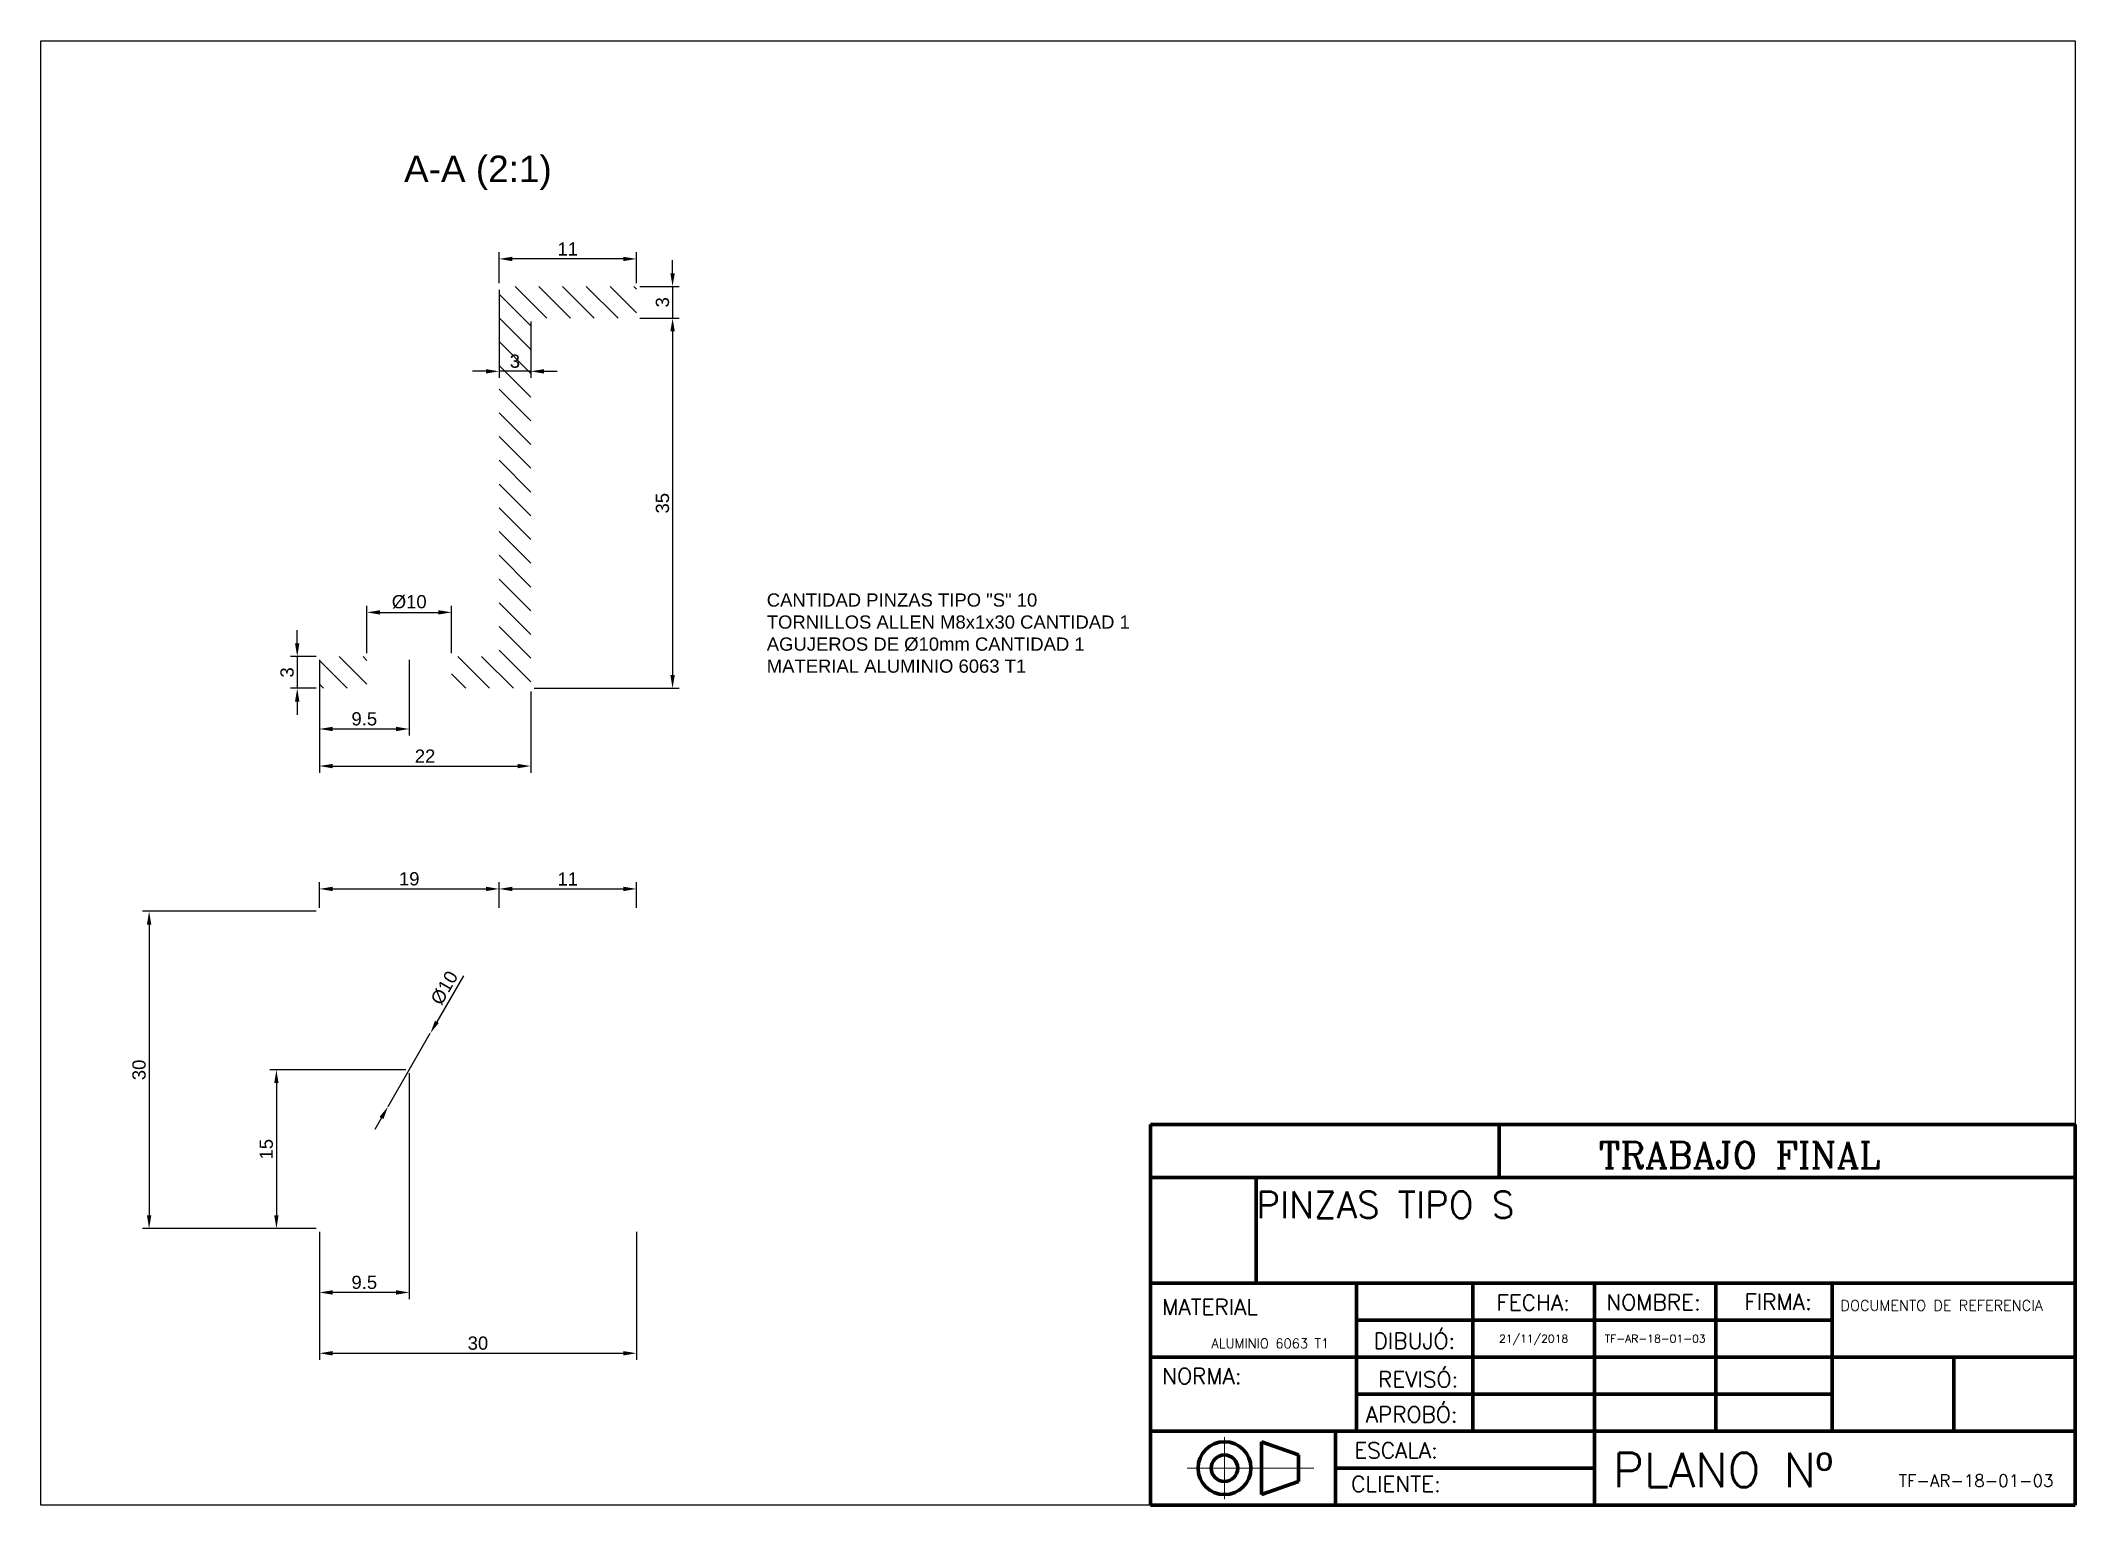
# Paper-space layout 'Presentación1' of a CAD drawing. Header units: millimetres. Extents: x 17 to 402, y -10 to 267.
import ezdxf
from ezdxf.enums import TextEntityAlignment as Align

# ---------------------------------------------------------------- set-up
doc = ezdxf.new("R2010")
doc.units = ezdxf.units.MM
doc.linetypes.add('CENTRO', pattern=[50.8, 31.75, -6.35, 6.35, -6.35])
for name, color, linetype in [('ATRIBUTO', 4, 'Continuous'), ('cotas', 7, 'Continuous'), ('TEXTO', 6, 'Continuous')]:
    doc.layers.add(name, color=color, linetype=linetype)
for name, color, linetype, lineweight in [('LINEA AUXILIAR', 7, 'CENTRO', 15), ('MD_Anotación', 7, 'Continuous', 25), ('MD_Sombreado', 7, 'Continuous', 25), ('ROTULO', 7, 'Continuous', 158)]:
    doc.layers.add(name, color=color, linetype=linetype, lineweight=lineweight)
doc.styles.add('ROMANC', font='romanc.shx')
doc.styles.add('ROMANS', font='romans.shx')
doc.styles.get("Standard").update_dxf_attribs({"font": 'arial.ttf'})
doc.dimstyles.new('ISO-25', dxfattribs={"dimtxt": 2.5, "dimasz": 2.5, "dimexe": 1.25, "dimexo": 0.625, "dimtad": 1, "dimtxsty": 'Standard', "dimcen": 2.5, "dimadec": 0, "dimazin": 0, "dimtfac": 1, "dimtmove": 0, "dimatfit": 3, "dimfxl": 1, "dimarcsym": 0})

# ---------------------------------------------------------------- blocks, each defined once
blk = doc.blocks.new('ROTULO ACAD JIG2')
at = {"layer": 'LINEA AUXILIAR'}
for p, q in [((-161, 1.11), (-161, 12.88)), ((-144.12, 7), (-168.07, 7))]:
    blk.add_line(p, q, dxfattribs=at)
at = {"layer": 'ROTULO'}
for p, q in [((-175, 72), (0, 72)), ((-175, 0), (-175, 72)), ((-109, 62), (-109, 72)), ((0, 72), (0, 0)), ((-175, 62), (0, 62)), ((-155, 42), (-155, 62)), ((0, 42), (-175, 42)), ((-136, 14), (-136, 42)), ((-114, 14), (-114, 42)), ((-91, 14), (-91, 42)), ((-68, 14), (-68, 42)), ((-46, 42), (-46, 14)), ((-46, 35), (-136, 35)), ((0, 28), (-175, 28)), ((-23, 28), (-23, 14)), ((-46, 21), (-136, 21)), ((0, 14), (-175, 14)), ((-154, 2), (-154, 12)), ((-154, 12), (-147, 9.5)), ((-140, 0), (-140, 14)), ((-91, 0), (-91, 14)), ((-147, 4.5), (-147, 9.5)), ((-154, 2), (-147, 4.5)), ((-91, 7), (-140, 7)), ((0, 0), (-175, 0))]:
    blk.add_line(p, q, dxfattribs=at)
for radius in [5, 2.5]:
    blk.add_circle((-161, 7), radius, dxfattribs=at)
at = {"layer": 'ATRIBUTO', "style": 'ROMANS'}
for tag, p, height in [('DESIGN_1', (-155, 54.32), 5), ('DESIGN_2', (-155, 44.11), 5), ('MATERIAL', (-163.48, 29.7), 2.5), ('REFERENCIA', (-31.27, 29.68), 2.5), ('NORMA', (-162.56, 16.38), 2.5), ('ESCALA', (-109.41, 8.83), 2.5), ('PLANO', (-33.42, 3.49), 6.5), ('CLIENTE', (-109.79, 2.64), 2.5)]:
    blk.add_attdef(tag, p, '', height=height, dxfattribs=at)
for tag, p in [('FECHA_DIB', (-102.5, 31.5)), ('DIBUJÓ', (-79.5, 31.5)), ('FECHA_REV', (-102.5, 24.5)), ('REVISÓ', (-79.5, 24.5)), ('APROBÓ', (-79.5, 17.5)), ('FECHA_APP', (-102.5, 17.5))]:
    blk.add_attdef(tag, text='', height=2.5, dxfattribs=at).set_placement(p, align=Align.MIDDLE_CENTER)
at = {"layer": 'TEXTO'}
for s, height, style, p in [('TRABAJO FINAL', 5, 'ROMANC', (-90.18, 63.72)), ('MATERIAL', 3, 'ROMANS', (-172.79, 36)), ('FECHA:', 3, 'ROMANS', (-109.51, 36.81)), ('NOMBRE:', 3, 'ROMANS', (-88.74, 36.88)), ('FIRMA:', 3, 'ROMANS', (-62.59, 36.95)), ('DOCUMENTO DE REFERENCIA', 2, 'ROMANS', (-44.43, 36.78)), ('DIBUJÓ:', 3, 'ROMANS', (-132.77, 29.58)), ('NORMA:', 3, 'ROMANS', (-172.79, 22.92)), ('REVISÓ:', 3, 'ROMANS', (-131.93, 22.3)), ('APROBÓ:', 3, 'ROMANS', (-134.25, 15.67)), ('ESCALA:', 3, 'ROMANS', (-136.43, 8.87)), ('PLANO Nº', 6.5, 'ROMANS', (-87.5, 3.43)), ('CLIENTE:', 3, 'ROMANS', (-137.03, 2.5))]:
    blk.add_text(s, height=height, dxfattribs=dict(at, style=style)).set_placement(p)
blk = doc.blocks.new('*D10')
at = {"color": 0, "lineweight": -2, "transparency": 16777216}
for p, q in [((70.23, 102.97), (70.23, 107.82)), ((104.23, 102.97), (104.23, 107.82)), ((72.73, 106.57), (101.73, 106.57))]:
    blk.add_line(p, q, dxfattribs=at)
at = {"color": 0, "transparency": 16777216}
for points in [[(72.73, 106.99), (72.73, 106.16), (70.23, 106.57)], [(101.73, 106.99), (101.73, 106.16), (104.23, 106.57)]]:
    blk.add_solid(points, dxfattribs=at)
at = {"layer": 'Defpoints', "color": 0, "transparency": 16777216}
for p in [(104.23, 106.57), (70.23, 102.34), (104.23, 102.34)]:
    blk.add_point(p, dxfattribs=at)
at = {"color": 0, "transparency": 16777216, "insert": (87.23, 108.47), "char_height": 2.5, "attachment_point": 5}
blk.add_mtext('19', dxfattribs=at)
blk = doc.blocks.new('*D11')
at = {"color": 0, "lineweight": -2, "transparency": 16777216}
for p, q in [((104.23, 102.97), (104.23, 107.82)), ((130.23, 102.97), (130.23, 107.82)), ((106.73, 106.57), (127.73, 106.57))]:
    blk.add_line(p, q, dxfattribs=at)
at = {"color": 0, "transparency": 16777216}
for points in [[(106.73, 106.99), (106.73, 106.16), (104.23, 106.57)], [(127.73, 106.99), (127.73, 106.16), (130.23, 106.57)]]:
    blk.add_solid(points, dxfattribs=at)
at = {"layer": 'Defpoints', "color": 0, "transparency": 16777216}
for p in [(130.23, 106.57), (104.23, 102.34), (130.23, 102.34)]:
    blk.add_point(p, dxfattribs=at)
at = {"color": 0, "transparency": 16777216, "insert": (117.23, 108.45), "char_height": 2.5, "attachment_point": 5}
blk.add_mtext('11', dxfattribs=at)
blk = doc.blocks.new('*D18')
at = {"color": 0, "lineweight": -2, "transparency": 16777216}
for p, q in [((137.06, 223.02), (137.06, 225.52)), ((130.85, 220.52), (138.31, 220.52)), ((137.06, 220.52), (137.06, 214.52)), ((130.85, 214.52), (138.31, 214.52)), ((137.06, 212.02), (137.06, 209.52))]:
    blk.add_line(p, q, dxfattribs=at)
at = {"color": 0, "transparency": 16777216}
for points in [[(136.65, 223.02), (137.48, 223.02), (137.06, 220.52)], [(136.65, 212.02), (137.48, 212.02), (137.06, 214.52)]]:
    blk.add_solid(points, dxfattribs=at)
at = {"layer": 'Defpoints', "color": 0, "transparency": 16777216}
for p in [(130.23, 220.52), (130.23, 214.52), (137.06, 214.52)]:
    blk.add_point(p, dxfattribs=at)
at = {"color": 0, "transparency": 16777216, "insert": (135.16, 217.52), "char_height": 2.5, "attachment_point": 5, "rotation": 90}
blk.add_mtext('3', dxfattribs=at)
blk = doc.blocks.new('*D19')
at = {"color": 0, "lineweight": -2, "transparency": 16777216}
for p, q in [((130.85, 214.52), (138.31, 214.52)), ((137.06, 212.02), (137.06, 147.02)), ((110.85, 144.52), (138.31, 144.52))]:
    blk.add_line(p, q, dxfattribs=at)
at = {"color": 0, "transparency": 16777216}
for points in [[(136.65, 212.02), (137.48, 212.02), (137.06, 214.52)], [(136.65, 147.02), (137.48, 147.02), (137.06, 144.52)]]:
    blk.add_solid(points, dxfattribs=at)
at = {"layer": 'Defpoints', "color": 0, "transparency": 16777216}
for p in [(130.23, 214.52), (110.23, 144.52), (137.06, 144.52)]:
    blk.add_point(p, dxfattribs=at)
at = {"color": 0, "transparency": 16777216, "insert": (135.16, 179.52), "char_height": 2.5, "attachment_point": 5, "rotation": 90}
blk.add_mtext('35', dxfattribs=at)
blk = doc.blocks.new('*D20')
at = {"color": 0, "lineweight": -2, "transparency": 16777216}
for p, q in [((104.23, 221.14), (104.23, 226.98)), ((127.73, 225.73), (106.73, 225.73)), ((130.23, 221.14), (130.23, 226.98))]:
    blk.add_line(p, q, dxfattribs=at)
at = {"color": 0, "transparency": 16777216}
for points in [[(106.73, 226.14), (106.73, 225.31), (104.23, 225.73)], [(127.73, 226.14), (127.73, 225.31), (130.23, 225.73)]]:
    blk.add_solid(points, dxfattribs=at)
at = {"layer": 'Defpoints', "color": 0, "transparency": 16777216}
for p in [(104.23, 225.73), (104.23, 220.52), (130.23, 220.52)]:
    blk.add_point(p, dxfattribs=at)
at = {"color": 0, "transparency": 16777216, "insert": (117.23, 227.61), "char_height": 2.5, "attachment_point": 5}
blk.add_mtext('11', dxfattribs=at)
blk = doc.blocks.new('*D21')
at = {"color": 0, "lineweight": -2, "transparency": 16777216}
for p, q in [((104.23, 219.89), (104.23, 203.22)), ((110.23, 213.89), (110.23, 203.22)), ((101.73, 204.47), (99.23, 204.47)), ((110.23, 204.47), (104.23, 204.47)), ((112.73, 204.47), (115.23, 204.47))]:
    blk.add_line(p, q, dxfattribs=at)
at = {"color": 0, "transparency": 16777216}
for points in [[(101.73, 204.88), (101.73, 204.05), (104.23, 204.47)], [(112.73, 204.88), (112.73, 204.05), (110.23, 204.47)]]:
    blk.add_solid(points, dxfattribs=at)
at = {"layer": 'Defpoints', "color": 0, "transparency": 16777216}
for p in [(104.23, 220.52), (110.23, 214.52), (104.23, 204.47)]:
    blk.add_point(p, dxfattribs=at)
at = {"color": 0, "transparency": 16777216, "insert": (107.23, 206.37), "char_height": 2.5, "attachment_point": 5}
blk.add_mtext('3', dxfattribs=at)
blk = doc.blocks.new('*D23')
at = {"color": 0, "lineweight": -2, "transparency": 16777216}
for p, q in [((66.04, 153.02), (66.04, 155.52)), ((69.6, 150.52), (64.79, 150.52)), ((66.04, 150.52), (66.04, 144.52)), ((69.6, 144.52), (64.79, 144.52)), ((66.04, 142.02), (66.04, 139.52))]:
    blk.add_line(p, q, dxfattribs=at)
at = {"color": 0, "transparency": 16777216}
for points in [[(65.62, 153.02), (66.45, 153.02), (66.04, 150.52)], [(65.62, 142.02), (66.45, 142.02), (66.04, 144.52)]]:
    blk.add_solid(points, dxfattribs=at)
at = {"layer": 'Defpoints', "color": 0, "transparency": 16777216}
for p in [(70.23, 150.52), (66.04, 144.52), (70.23, 144.52)]:
    blk.add_point(p, dxfattribs=at)
at = {"color": 0, "transparency": 16777216, "insert": (64.13, 147.52), "char_height": 2.5, "attachment_point": 5, "rotation": 90}
blk.add_mtext('3', dxfattribs=at)
blk = doc.blocks.new('*D24')
at = {"layer": 'cotas', "color": 0, "lineweight": -2, "transparency": 16777216}
for p, q in [((70.23, 149.89), (70.23, 135.57)), ((87.23, 149.89), (87.23, 135.57)), ((72.73, 136.82), (84.73, 136.82))]:
    blk.add_line(p, q, dxfattribs=at)
at = {"layer": 'cotas', "color": 0, "transparency": 16777216}
for points in [[(72.73, 137.24), (72.73, 136.41), (70.23, 136.82)], [(84.73, 137.24), (84.73, 136.41), (87.23, 136.82)]]:
    blk.add_solid(points, dxfattribs=at)
at = {"layer": 'Defpoints', "color": 0, "transparency": 16777216}
for p in [(70.23, 150.52), (87.23, 150.52), (87.23, 136.82)]:
    blk.add_point(p, dxfattribs=at)
at = {"layer": 'cotas', "color": 0, "transparency": 16777216, "insert": (78.73, 138.73), "char_height": 2.5, "attachment_point": 5}
blk.add_mtext('9.5', dxfattribs=at)
blk = doc.blocks.new('*D25')
at = {"layer": 'cotas', "color": 0, "lineweight": -2, "transparency": 16777216}
for p, q in [((79.23, 151.14), (79.23, 160.13)), ((81.73, 158.88), (92.73, 158.88)), ((95.23, 151.14), (95.23, 160.13))]:
    blk.add_line(p, q, dxfattribs=at)
at = {"layer": 'cotas', "color": 0, "transparency": 16777216}
for points in [[(81.73, 159.29), (81.73, 158.46), (79.23, 158.88)], [(92.73, 159.29), (92.73, 158.46), (95.23, 158.88)]]:
    blk.add_solid(points, dxfattribs=at)
at = {"layer": 'Defpoints', "color": 0, "transparency": 16777216}
for p in [(95.23, 158.88), (79.23, 150.52), (95.23, 150.52)]:
    blk.add_point(p, dxfattribs=at)
at = {"layer": 'cotas', "color": 0, "transparency": 16777216, "insert": (87.23, 160.85), "char_height": 2.5, "attachment_point": 5}
blk.add_mtext('%%C10', dxfattribs=at)
blk = doc.blocks.new('*D26')
at = {"layer": 'cotas', "color": 0, "lineweight": -2, "transparency": 16777216}
for p, q in [((70.23, 143.89), (70.23, 128.56)), ((110.23, 143.89), (110.23, 128.56)), ((72.73, 129.81), (107.73, 129.81))]:
    blk.add_line(p, q, dxfattribs=at)
at = {"layer": 'cotas', "color": 0, "transparency": 16777216}
for points in [[(72.73, 130.22), (72.73, 129.39), (70.23, 129.81)], [(107.73, 130.22), (107.73, 129.39), (110.23, 129.81)]]:
    blk.add_solid(points, dxfattribs=at)
at = {"layer": 'Defpoints', "color": 0, "transparency": 16777216}
for p in [(70.23, 144.52), (110.23, 144.52), (110.23, 129.81)]:
    blk.add_point(p, dxfattribs=at)
at = {"layer": 'cotas', "color": 0, "transparency": 16777216, "insert": (90.23, 131.69), "char_height": 2.5, "attachment_point": 5}
blk.add_mtext('22', dxfattribs=at)
blk = doc.blocks.new('*D27')
at = {"layer": 'cotas', "color": 0, "lineweight": -2, "transparency": 16777216}
for p, q in [((69.6, 102.34), (36.76, 102.34)), ((38.01, 99.84), (38.01, 44.84)), ((69.6, 42.34), (36.76, 42.34))]:
    blk.add_line(p, q, dxfattribs=at)
at = {"layer": 'cotas', "color": 0, "transparency": 16777216}
for points in [[(37.6, 99.84), (38.43, 99.84), (38.01, 102.34)], [(37.6, 44.84), (38.43, 44.84), (38.01, 42.34)]]:
    blk.add_solid(points, dxfattribs=at)
at = {"layer": 'Defpoints', "color": 0, "transparency": 16777216}
for p in [(70.23, 102.34), (38.01, 42.34), (70.23, 42.34)]:
    blk.add_point(p, dxfattribs=at)
at = {"layer": 'cotas', "color": 0, "transparency": 16777216, "insert": (36.11, 72.34), "char_height": 2.5, "attachment_point": 5, "rotation": 90}
blk.add_mtext('30', dxfattribs=at)
blk = doc.blocks.new('*D28')
at = {"layer": 'cotas', "color": 0, "lineweight": -2, "transparency": 16777216}
for p, q in [((86.6, 72.34), (60.85, 72.34)), ((62.1, 69.84), (62.1, 44.84)), ((69.6, 42.34), (60.85, 42.34))]:
    blk.add_line(p, q, dxfattribs=at)
at = {"layer": 'cotas', "color": 0, "transparency": 16777216}
for points in [[(61.68, 69.84), (62.51, 69.84), (62.1, 72.34)], [(61.68, 44.84), (62.51, 44.84), (62.1, 42.34)]]:
    blk.add_solid(points, dxfattribs=at)
at = {"layer": 'Defpoints', "color": 0, "transparency": 16777216}
for p in [(87.23, 72.34), (62.1, 42.34), (70.23, 42.34)]:
    blk.add_point(p, dxfattribs=at)
at = {"layer": 'cotas', "color": 0, "transparency": 16777216, "insert": (60.19, 57.34), "char_height": 2.5, "attachment_point": 5, "rotation": 90}
blk.add_mtext('15', dxfattribs=at)
blk = doc.blocks.new('*D29')
at = {"layer": 'cotas', "color": 0, "lineweight": -2, "transparency": 16777216}
for p, q in [((97.49, 90.14), (92.47, 81.44)), ((83.23, 65.42), (91.22, 79.27)), ((81.98, 63.25), (80.73, 61.08))]:
    blk.add_line(p, q, dxfattribs=at)
at = {"layer": 'cotas', "color": 0, "transparency": 16777216}
for points in [[(92.11, 81.65), (92.83, 81.23), (91.22, 79.27)], [(81.62, 63.46), (82.34, 63.04), (83.23, 65.42)]]:
    blk.add_solid(points, dxfattribs=at)
at = {"layer": 'Defpoints', "color": 0, "transparency": 16777216}
for p in [(91.22, 79.27), (83.23, 65.42)]:
    blk.add_point(p, dxfattribs=at)
at = {"layer": 'cotas', "color": 0, "transparency": 16777216, "insert": (93.9, 87.86), "char_height": 2.5, "attachment_point": 5, "rotation": 60.0105}
blk.add_mtext('%%C10', dxfattribs=at)
blk = doc.blocks.new('*D30')
at = {"layer": 'cotas', "color": 0, "lineweight": -2, "transparency": 16777216}
for p, q in [((87.23, 71.72), (87.23, 29)), ((70.23, 41.72), (70.23, 29)), ((84.73, 30.25), (72.73, 30.25))]:
    blk.add_line(p, q, dxfattribs=at)
at = {"layer": 'cotas', "color": 0, "transparency": 16777216}
for points in [[(72.73, 30.67), (72.73, 29.83), (70.23, 30.25)], [(84.73, 30.67), (84.73, 29.83), (87.23, 30.25)]]:
    blk.add_solid(points, dxfattribs=at)
at = {"layer": 'Defpoints', "color": 0, "transparency": 16777216}
for p in [(87.23, 72.34), (70.23, 42.34), (70.23, 30.25)]:
    blk.add_point(p, dxfattribs=at)
at = {"layer": 'cotas', "color": 0, "transparency": 16777216, "insert": (78.73, 32.15), "char_height": 2.5, "attachment_point": 5}
blk.add_mtext('9.5', dxfattribs=at)
blk = doc.blocks.new('*D31')
at = {"layer": 'cotas', "color": 0, "lineweight": -2, "transparency": 16777216}
for p, q in [((70.23, 41.72), (70.23, 17.5)), ((130.23, 41.72), (130.23, 17.5)), ((72.73, 18.75), (127.73, 18.75))]:
    blk.add_line(p, q, dxfattribs=at)
at = {"layer": 'cotas', "color": 0, "transparency": 16777216}
for points in [[(72.73, 19.16), (72.73, 18.33), (70.23, 18.75)], [(127.73, 19.16), (127.73, 18.33), (130.23, 18.75)]]:
    blk.add_solid(points, dxfattribs=at)
at = {"layer": 'Defpoints', "color": 0, "transparency": 16777216}
for p in [(70.23, 42.34), (130.23, 42.34), (130.23, 18.75)]:
    blk.add_point(p, dxfattribs=at)
at = {"layer": 'cotas', "color": 0, "transparency": 16777216, "insert": (100.23, 20.65), "char_height": 2.5, "attachment_point": 5}
blk.add_mtext('30', dxfattribs=at)

psp = doc.layouts.new('Presentación1')

# ---------------------------------------------------------------- hatches: boundary and pattern name
at = {"layer": 'MD_Sombreado'}
h = psp.add_hatch(dxfattribs=at)
h.set_pattern_fill('ANSI31', color=256, angle=90, style=0)
h.paths.add_polyline_path([(79.226, 144.515), (79.226, 150.515), (70.226, 150.515), (70.226, 144.515)], flags=0)
h.paths.add_polyline_path([(130.226, 214.515), (130.226, 220.515), (104.226, 220.515), (104.226, 150.515), (95.226, 150.515), (95.226, 144.515), (110.226, 144.515), (110.226, 214.515)], flags=0)

# ---------------------------------------------------------------- linework, layer by layer
psp.add_lwpolyline([(17.507, 267.001), (402.498, 266.954), (402.498, -9.99), (17.495, -10.007)], close=True)

# ---------------------------------------------------------------- block references
at = {"layer": 'cotas'}
ref = psp.add_blockref('ROTULO ACAD JIG2', (402.498, -9.99), dxfattribs=at)
ref.add_attrib('DIBUJÓ', 'TF-AR-18-01-03', dxfattribs={"layer": 'ATRIBUTO', "height": 1.5, "style": 'ROMANS'}).set_placement((322.998, 21.51), align=Align.MIDDLE_CENTER)
ref.add_attrib('FECHA_DIB', '21/11/2018', dxfattribs={"layer": 'ATRIBUTO', "height": 1.5, "style": 'ROMANS'}).set_placement((299.998, 21.51), align=Align.MIDDLE_CENTER)
ref.add_attrib('DESIGN_1', 'PINZAS TIPO S', (247.498, 44.33), dxfattribs={"layer": 'ATRIBUTO', "height": 5, "style": 'ROMANS'})
ref.add_attrib('MATERIAL', 'ALUMINIO 6063 T1', (239.021, 19.711), dxfattribs={"layer": 'ATRIBUTO', "height": 1.8, "style": 'ROMANS'})
ref.add_attrib('PLANO', 'TF-AR-18-01-03', (369.081, -6.501), dxfattribs={"layer": 'ATRIBUTO', "height": 2.3, "style": 'ROMANS'})

# ---------------------------------------------------------------- texts
at = {"insert": (154.888, 162.466), "char_height": 2.5, "attachment_point": 1}
psp.add_mtext_dynamic_manual_height_columns('CANTIDAD PINZAS TIPO "S" 10\\PTORNILLOS ALLEN M8x1x30 CANTIDAD 1\\PAGUJEROS DE %%C10mm CANTIDAD 1\\PMATERIAL ALUMINIO 6063 T1', width=91.8298, gutter_width=12.5, heights=[0], dxfattribs=at)
at = {"layer": 'MD_Anotación', "insert": (100.226, 238.765), "char_height": 5, "width": 30.21487, "attachment_point": 8}
psp.add_mtext('A-A (2:1)', dxfattribs=at)

# ---------------------------------------------------------------- dimensions: what is measured, and where the dimension line sits
for base, p1, p2, text, picture, middle in [((104.226, 225.726), (130.226, 220.515), (104.226, 220.515), '11', '*D20', (117.226, 227.606)), ((104.226, 106.573), (70.226, 102.345), (104.226, 102.345), '19', '*D10', (87.226, 108.475)), ((130.226, 106.573), (104.226, 102.345), (130.226, 102.345), '11', '*D11', (117.226, 108.454))]:
    dim = psp.add_linear_dim(base=base, p1=p1, p2=p2, angle=180, text=text, dimstyle='ISO-25', override={"dimlfac": -0.5})
    dim.commit()
    dim.dimension.update_dxf_attribs({"geometry": picture, "text_midpoint": middle})
for base, p1, p2, angle, picture, middle in [((137.065, 214.515), (130.226, 220.515), (130.226, 214.515), 90, '*D18', (135.162, 217.515)), ((137.065, 144.515), (130.226, 214.515), (110.226, 144.515), 90, '*D19', (135.162, 179.515)), ((66.037, 144.515), (70.226, 150.515), (70.226, 144.515), 270, '*D23', (64.134, 147.515))]:
    dim = psp.add_linear_dim(base=base, p1=p1, p2=p2, angle=angle, dimstyle='ISO-25', override={"dimlfac": -0.5})
    dim.commit()
    dim.dimension.update_dxf_attribs({"geometry": picture, "text_midpoint": middle})
dim = psp.add_linear_dim(base=(104.226, 204.467), p1=(110.226, 214.515), p2=(104.226, 220.515), dimstyle='ISO-25', override={"dimlfac": -0.5})
dim.commit()
dim.dimension.update_dxf_attribs({"geometry": '*D21', "text_midpoint": (107.226, 206.369)})
at = {"layer": 'cotas'}
dim = psp.add_linear_dim(base=(95.226, 158.875), p1=(79.226, 150.515), p2=(95.226, 150.515), angle=180, text='%%C10', dimstyle='ISO-25', override={"dimlfac": -0.5}, dxfattribs=at)
dim.commit()
dim.dimension.update_dxf_attribs({"geometry": '*D25', "text_midpoint": (87.226, 160.846)})
for base, p1, p2, text, picture, middle in [((87.226, 136.824), (70.226, 150.515), (87.226, 150.515), '9.5', '*D24', (78.726, 138.725)), ((110.226, 129.805), (70.226, 144.515), (110.226, 144.515), '22', '*D26', (90.226, 131.685)), ((70.226, 30.251), (87.226, 72.345), (70.226, 42.345), '9.5', '*D30', (78.726, 32.152))]:
    dim = psp.add_linear_dim(base=base, p1=p1, p2=p2, text=text, dimstyle='ISO-25', override={"dimlfac": -0.5}, dxfattribs=at)
    dim.commit()
    dim.dimension.update_dxf_attribs({"geometry": picture, "text_midpoint": middle})
for base, p1, picture, middle in [((38.012, 42.345), (70.226, 102.345), '*D27', (36.11, 72.345)), ((62.096, 42.345), (87.226, 72.345), '*D28', (60.195, 57.345))]:
    dim = psp.add_linear_dim(base=base, p1=p1, p2=(70.226, 42.345), angle=270, dimstyle='ISO-25', override={"dimlfac": -0.5}, dxfattribs=at)
    dim.commit()
    dim.dimension.update_dxf_attribs({"geometry": picture, "text_midpoint": middle})
dim = psp.add_diameter_dim_2p(p1=(83.227, 65.416), p2=(91.224, 79.273), text='%%C10', dimstyle='ISO-25', override={"dimlfac": -0.5}, dxfattribs=at)
dim.commit()
dim.dimension.update_dxf_attribs({"geometry": '*D29', "text_midpoint": (95.609, 86.87), "dimtype": 163})
dim = psp.add_linear_dim(base=(130.226, 18.747), p1=(70.226, 42.345), p2=(130.226, 42.345), dimstyle='ISO-25', override={"dimlfac": -0.5}, dxfattribs=at)
dim.commit()
dim.dimension.update_dxf_attribs({"geometry": '*D31', "text_midpoint": (100.226, 20.649)})

doc.saveas('drawing.dxf')
